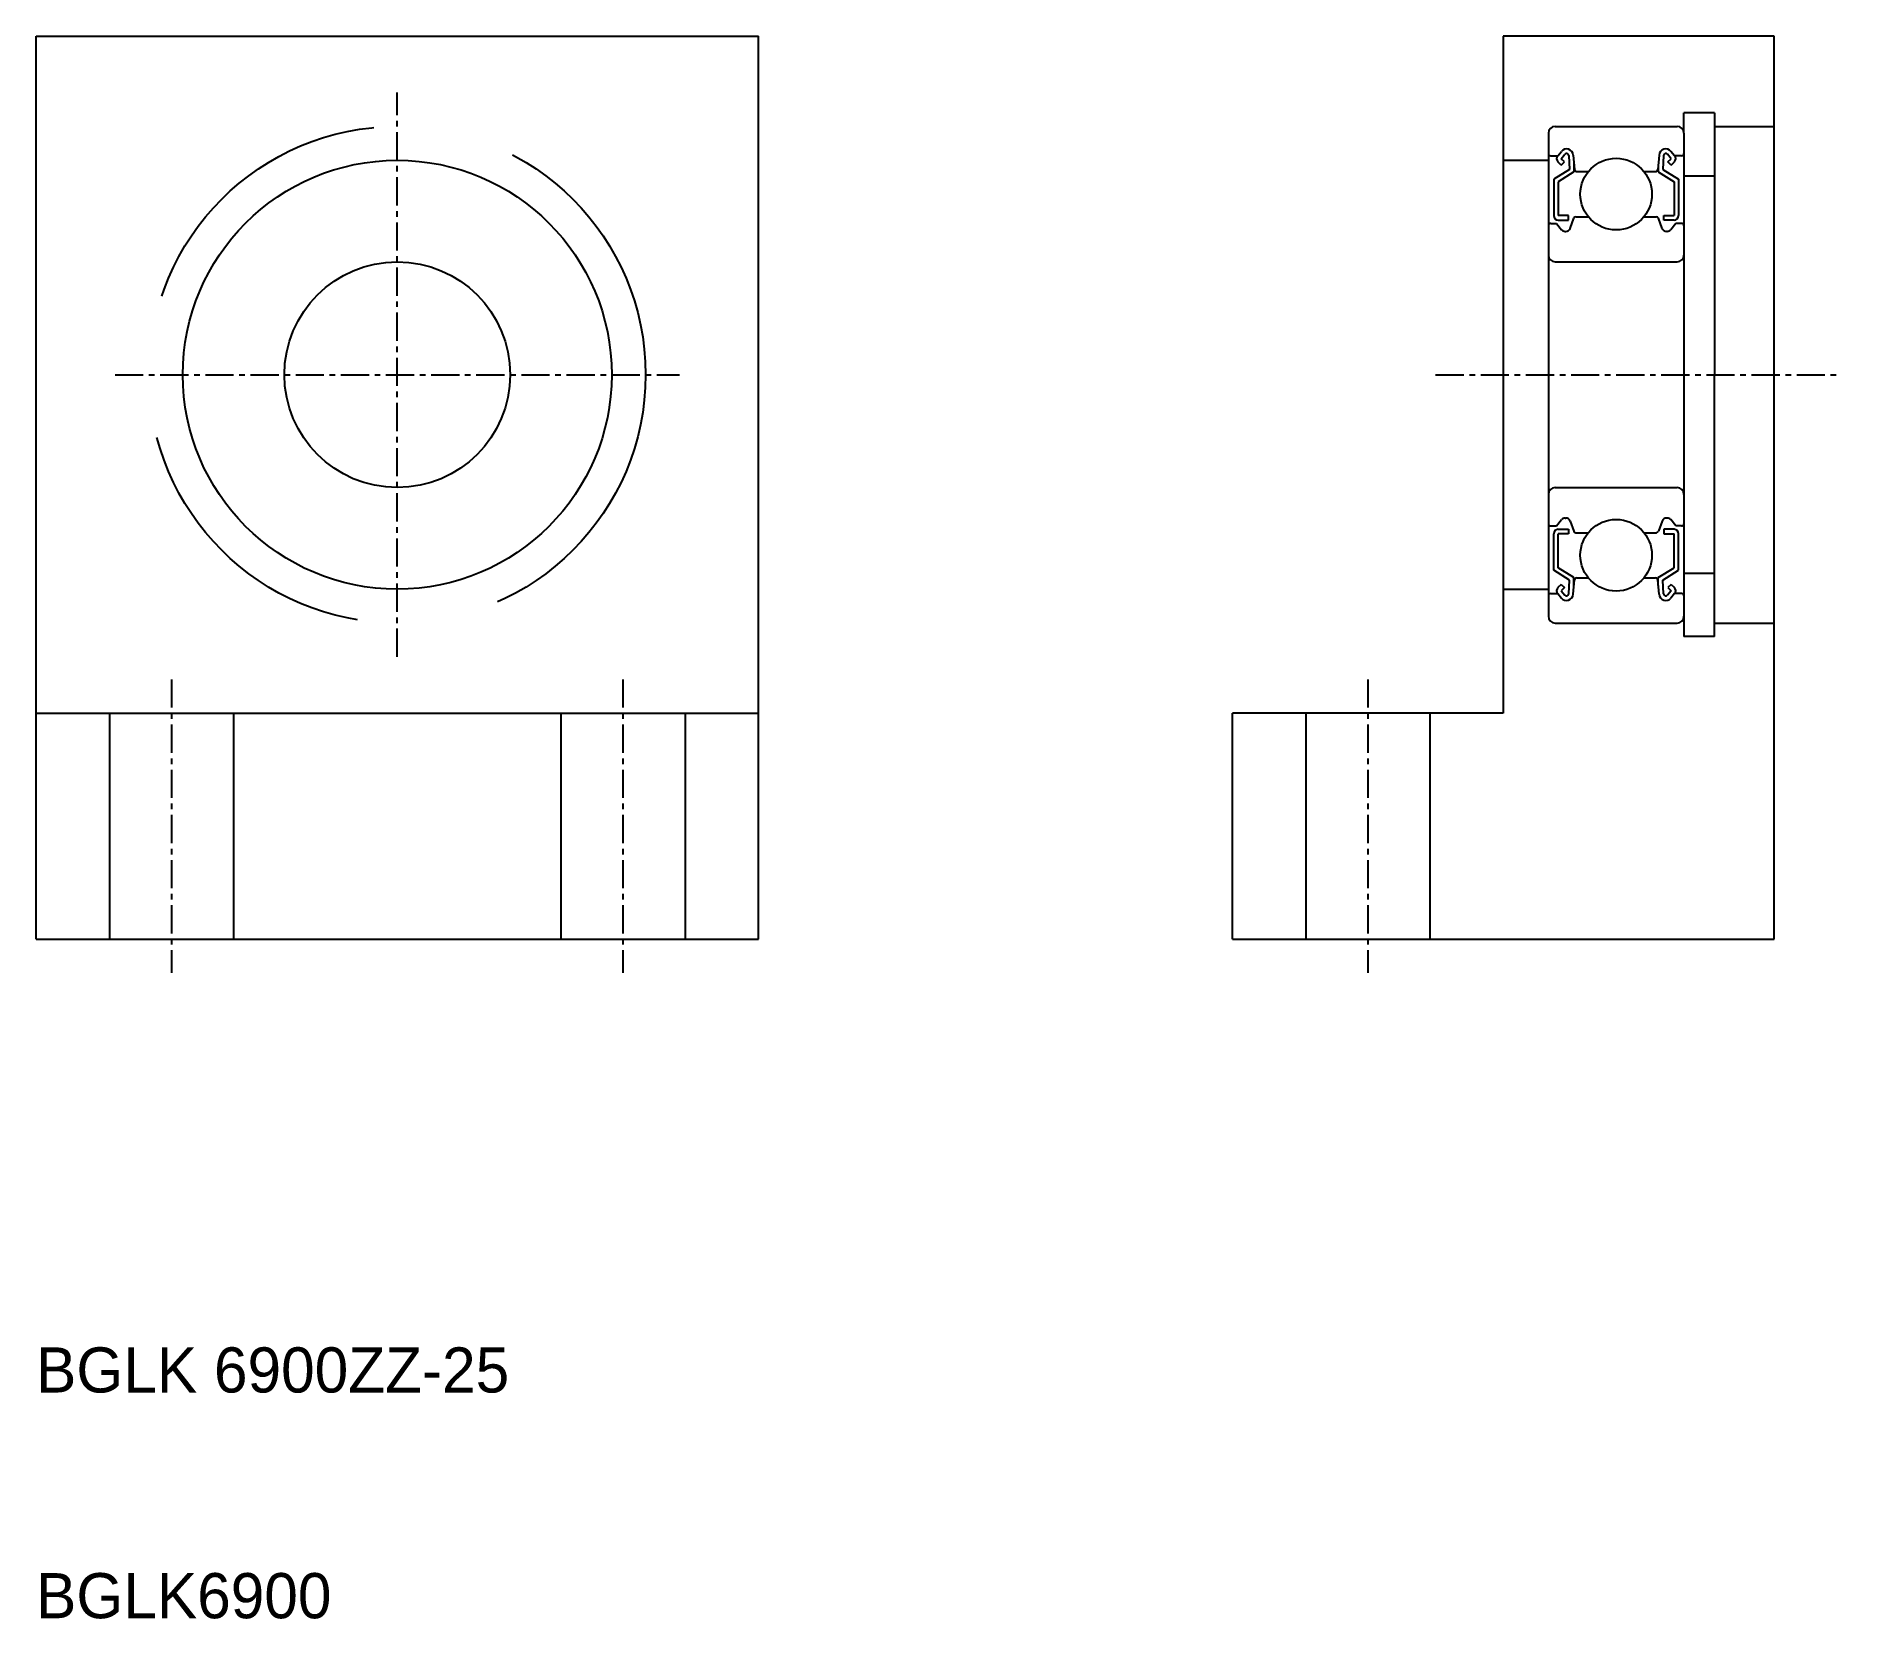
# Model space of a CAD drawing. Extents: x 124.1 to 204.1, y 52.5 to 122.6.
import ezdxf

# ---------------------------------------------------------------- set-up
doc = ezdxf.new("R2010")
doc.units = 0
doc.linetypes.add('CENTER', pattern=[2, 1.25, -0.25, 0.25, -0.25])
doc.linetypes.add('DASHED', pattern=[19.05, 12.7, -6.35])
doc.layers.get('0').update_dxf_attribs({"linetype": 'CONTINUOUS'})
doc.layers.add('CENTER', color=1, linetype='CENTER')

msp = doc.modelspace()

# ---------------------------------------------------------------- linework, layer by layer
for p, q in [((124.134, 82.572), (124.134, 122.572)), ((124.134, 122.572), (156.134, 122.572)), ((156.134, 82.572), (156.134, 122.572)), ((189.134, 122.572), (189.134, 92.572)), ((201.134, 122.572), (189.134, 122.572)), ((201.134, 82.572), (201.134, 122.572)), ((191.434, 118.572), (196.834, 118.572)), ((197.134, 118.272), (197.134, 119.172)), ((198.484, 119.172), (197.134, 119.172)), ((198.484, 119.172), (198.484, 107.572)), ((198.484, 118.572), (201.134, 118.572)), ((191.134, 118.272), (191.134, 96.872)), ((197.134, 118.272), (197.134, 96.872)), ((191.234, 117.272), (191.544, 117.272)), ((191.544, 117.272), (191.706, 117.465)), ((191.697, 116.861), (191.556, 117.002)), ((191.697, 117.143), (191.86, 117.337)), ((191.839, 117.002), (191.697, 117.143)), ((191.697, 116.861), (191.839, 117.002)), ((192.033, 117.282), (192.066, 116.67)), ((192.232, 117.3), (192.287, 116.663)), ((192.266, 116.906), (192.266, 116.559)), ((196.036, 117.3), (195.981, 116.663)), ((196.002, 116.906), (196.002, 116.559)), ((196.235, 117.282), (196.202, 116.67)), ((196.571, 117.143), (196.408, 117.337)), ((196.429, 117.002), (196.571, 117.143)), ((196.571, 116.861), (196.429, 117.002)), ((196.724, 117.272), (196.562, 117.465)), ((196.571, 116.861), (196.712, 117.002)), ((197.034, 117.272), (196.724, 117.272)), ((192.066, 116.67), (191.366, 116.233)), ((191.366, 116.233), (191.366, 114.622)), ((192.266, 116.559), (191.566, 116.122)), ((191.566, 116.122), (191.566, 114.622)), ((192.387, 116.572), (192.901, 116.572)), ((195.367, 116.572), (195.881, 116.572)), ((196.002, 116.559), (196.702, 116.122)), ((196.202, 116.67), (196.902, 116.233)), ((196.702, 116.122), (196.702, 114.622)), ((196.902, 116.233), (196.902, 114.622)), ((198.484, 116.372), (197.134, 116.372)), ((192.016, 114.622), (191.566, 114.622)), ((191.566, 114.422), (192.016, 114.422)), ((192.016, 114.422), (192.016, 114.622)), ((192.095, 114.054), (192.259, 114.506)), ((192.353, 114.572), (192.901, 114.572)), ((195.367, 114.572), (195.915, 114.572)), ((196.173, 114.054), (196.009, 114.506)), ((196.252, 114.422), (196.252, 114.622)), ((196.252, 114.622), (196.702, 114.622)), ((196.702, 114.422), (196.252, 114.422)), ((191.234, 114.272), (191.484, 114.272)), ((191.484, 114.272), (191.718, 113.993)), ((191.871, 113.922), (191.907, 113.922)), ((196.397, 113.922), (196.361, 113.922)), ((196.784, 114.272), (196.55, 113.993)), ((197.034, 114.272), (196.784, 114.272)), ((191.434, 112.572), (196.834, 112.572)), ((198.484, 95.972), (198.484, 107.572)), ((191.434, 102.572), (196.834, 102.572)), ((191.234, 100.872), (191.484, 100.872)), ((191.484, 100.872), (191.718, 101.151)), ((191.871, 101.222), (191.907, 101.222)), ((192.095, 101.09), (192.259, 100.638)), ((196.173, 101.09), (196.009, 100.638)), ((196.397, 101.222), (196.361, 101.222)), ((196.784, 100.872), (196.55, 101.151)), ((197.034, 100.872), (196.784, 100.872)), ((191.366, 98.911), (191.366, 100.522)), ((191.566, 100.722), (192.016, 100.722)), ((191.566, 99.022), (191.566, 100.522)), ((192.016, 100.522), (191.566, 100.522)), ((192.016, 100.722), (192.016, 100.522)), ((192.353, 100.572), (192.901, 100.572)), ((195.367, 100.572), (195.915, 100.572)), ((196.252, 100.722), (196.252, 100.522)), ((196.702, 100.722), (196.252, 100.722)), ((196.252, 100.522), (196.702, 100.522)), ((196.702, 99.022), (196.702, 100.522)), ((196.902, 98.911), (196.902, 100.522)), ((192.066, 98.474), (191.366, 98.911)), ((192.266, 98.585), (191.566, 99.022)), ((191.916, 98.804), (191.916, 98.804)), ((192.033, 97.862), (192.066, 98.474)), ((192.091, 98.695), (192.091, 98.695)), ((192.232, 97.844), (192.287, 98.481)), ((192.266, 98.238), (192.266, 98.585)), ((192.387, 98.572), (192.901, 98.572)), ((195.367, 98.572), (195.881, 98.572)), ((196.036, 97.844), (195.981, 98.481)), ((196.002, 98.585), (196.702, 99.022)), ((196.002, 98.238), (196.002, 98.585)), ((196.202, 98.474), (196.902, 98.911)), ((196.235, 97.862), (196.202, 98.474)), ((198.484, 98.772), (197.134, 98.772)), ((191.234, 97.872), (191.544, 97.872)), ((191.544, 97.872), (191.706, 97.679)), ((191.697, 98.283), (191.556, 98.142)), ((191.697, 98.283), (191.839, 98.142)), ((191.839, 98.142), (191.697, 98.001)), ((191.697, 98.001), (191.86, 97.807)), ((196.571, 98.001), (196.408, 97.807)), ((196.571, 98.283), (196.429, 98.142)), ((196.429, 98.142), (196.571, 98.001)), ((196.724, 97.872), (196.562, 97.679)), ((196.571, 98.283), (196.712, 98.142)), ((197.034, 97.872), (196.724, 97.872)), ((197.134, 96.872), (197.134, 95.972)), ((191.434, 96.572), (196.834, 96.572)), ((198.484, 96.572), (201.134, 96.572)), ((198.484, 95.972), (197.134, 95.972)), ((124.134, 92.572), (156.134, 92.572)), ((177.134, 82.572), (177.134, 92.572)), ((189.134, 92.572), (177.134, 92.572)), ((124.134, 82.572), (156.134, 82.572)), ((177.134, 82.572), (201.134, 82.572))]:
    msp.add_line(p, q)
at = {"color": 7, "linetype": 'CONTINUOUS'}
for p, q in [((189.134, 117.072), (191.134, 117.072)), ((189.134, 98.072), (191.134, 98.072))]:
    msp.add_line(p, q, dxfattribs=at)
at = {"color": 3, "linetype": 'DASHED'}
for p, q in [((127.384, 92.572), (127.384, 82.572)), ((132.884, 92.572), (132.884, 82.572)), ((147.384, 92.572), (147.384, 82.572)), ((152.884, 92.572), (152.884, 82.572)), ((180.384, 92.572), (180.384, 82.572)), ((185.884, 92.572), (185.884, 82.572))]:
    msp.add_line(p, q, dxfattribs=at)
msp.add_circle((140.134, 107.572), 11, dxfattribs=at)
for centre, radius in [((140.134, 107.572), 9.5), ((194.134, 115.572), 1.587), ((140.134, 107.572), 5), ((194.134, 99.572), 1.587)]:
    msp.add_circle(centre, radius)
for centre, radius, start, end in [((191.434, 118.272), 0.3, 90, 180), ((196.834, 118.272), 0.3, 0, 90), ((191.234, 117.372), 0.1, 180.00005, 270.00003), ((191.697, 117.143), 0.2, 139.86482, 225.00006), ((191.935, 117.274), 0.298, 5.00049, 140.17136), ((191.935, 117.274), 0.0983, 4.66455, 139.97394), ((196.333, 117.274), 0.298, 39.82861, 174.99974), ((196.333, 117.274), 0.0983, 40.02637, 175.33574), ((196.571, 117.143), 0.2, 314.99673, 40.13525), ((197.034, 117.372), 0.1, 269.99948, 359.99126), ((192.387, 116.672), 0.1, 185.14438, 270.00003), ((195.881, 116.672), 0.1, 269.99948, 354.85568), ((191.566, 114.622), 0.2, 180.00005, 270.00003), ((192.353, 114.472), 0.1, 89.99951, 160.11572), ((195.915, 114.472), 0.1, 19.88452, 90.00024), ((196.702, 114.622), 0.2, 269.99976, 359.99563), ((191.234, 114.172), 0.1, 89.99951, 180.00005), ((191.871, 114.122), 0.2, 220.13838, 270.00003), ((191.907, 114.122), 0.2, 270.00003, 340.11166), ((196.361, 114.122), 0.2, 199.88831, 269.99976), ((196.397, 114.122), 0.2, 269.99976, 319.86147), ((197.034, 114.172), 0.1, 359.99126, 90.00024), ((191.434, 112.872), 0.3, 180, 270), ((196.834, 112.872), 0.3, 270, 0), ((191.434, 102.272), 0.3, 90, 180), ((196.834, 102.272), 0.3, 0, 90), ((191.234, 100.972), 0.1, 179.99995, 270.00049), ((191.871, 101.022), 0.2, 89.99997, 139.86162), ((191.907, 101.022), 0.2, 19.88834, 89.99997), ((196.361, 101.022), 0.2, 90.00024, 160.11169), ((196.397, 101.022), 0.2, 40.13853, 90.00024), ((197.034, 100.972), 0.1, 269.99976, 0.00874), ((191.566, 100.522), 0.2, 89.99997, 179.99995), ((192.353, 100.672), 0.1, 199.88428, 270.00049), ((195.915, 100.672), 0.1, 269.99976, 340.11548), ((196.702, 100.522), 0.2, 0.00437, 90.00024), ((192.387, 98.472), 0.1, 89.99997, 174.85562), ((195.881, 98.472), 0.1, 5.14432, 90.00052), ((191.234, 97.772), 0.1, 89.99997, 179.99995), ((191.697, 98.001), 0.2, 134.99994, 220.13518), ((191.935, 97.87), 0.298, 219.82864, 354.99951), ((191.935, 97.87), 0.0983, 220.02606, 355.33545), ((196.333, 97.87), 0.298, 185.00026, 320.17139), ((196.333, 97.87), 0.0983, 184.66426, 319.97363), ((196.571, 98.001), 0.2, 319.86475, 45.00327), ((197.034, 97.772), 0.1, 0.00874, 90.00052), ((191.434, 96.872), 0.3, 180, 270), ((196.834, 96.872), 0.3, 270, 0)]:
    msp.add_arc(centre, radius, start, end)
at = {"layer": 'CENTER', "color": 1, "linetype": 'CENTER'}
for p, q in [((140.134, 95.072), (140.134, 120.072)), ((127.634, 107.572), (152.634, 107.572)), ((186.134, 107.572), (204.134, 107.572)), ((130.134, 94.072), (130.134, 81.072)), ((150.134, 94.072), (150.134, 81.072)), ((183.134, 94.072), (183.134, 81.072))]:
    msp.add_line(p, q, dxfattribs=at)

# ---------------------------------------------------------------- texts
for s, p in [('BGLK 6900ZZ-25', (124.134, 62.481)), ('BGLK6900', (124.134, 52.481))]:
    msp.add_text(s, height=2).set_placement(p)

doc.saveas('drawing.dxf')
